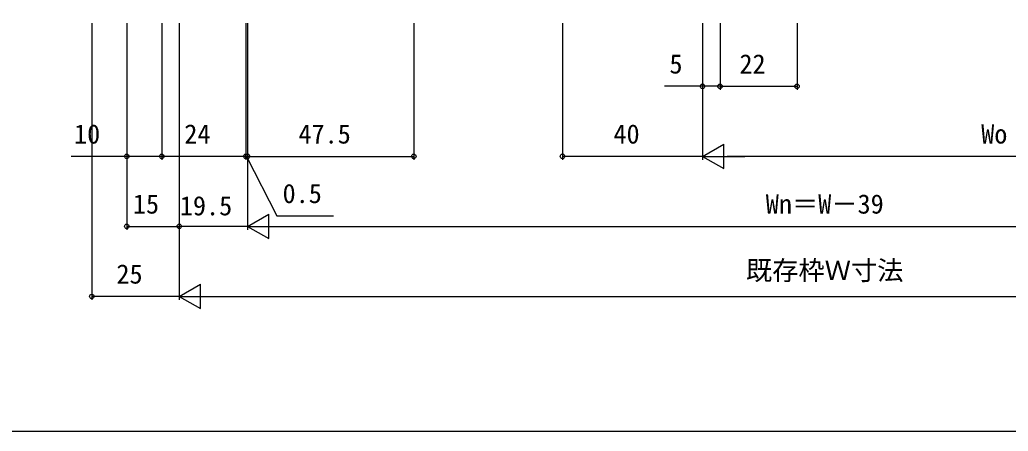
# Model space of a CAD drawing. Units: millimetres, scale not verified. Extents: x -437 to 438, y -344 to 341.
# Drawn here: x -106.4 to 176, y -343.8 to -226.3 of the extents above; entities that cross this region are included whole.
import ezdxf
from ezdxf.enums import TextEntityAlignment as Align

# ---------------------------------------------------------------- set-up
doc = ezdxf.new("R2010")
doc.units = ezdxf.units.MM
doc.header["$LTSCALE"] = 2
doc.layers.add('0-7_YKK_D', color=6, linetype='Continuous')
doc.layers.add('0-8_YKK_ZWAK', color=7, linetype='Continuous')
doc.styles.add('ＭＳ ゴシック', font='')
doc.styles.get('ＭＳ ゴシック').set_extended_font_data('MS Gothic')

msp = doc.modelspace()

# ---------------------------------------------------------------- linework, layer by layer
at = {"layer": '0-7_YKK_D'}
for p, q in [((-85.8, -227.3), (-85.8, -306.3)), ((-75.8, -227.3), (-75.8, -266.3)), ((-75.8, -227.3), (-75.8, -286.3)), ((-65.8, -227.3), (-65.8, -266.3)), ((-65.8, -227.3), (-65.8, -266.3)), ((-60.8, -227.3), (-60.8, -286.3)), ((-60.8, -227.3), (-60.8, -286.3)), ((-60.8, -227.3), (-60.8, -306.3)), ((-60.8, -227.3), (-60.8, -306.3)), ((-41.8, -227.3), (-41.8, -266.3)), ((-41.8, -227.3), (-41.8, -266.3)), ((-41.3, -227.3), (-41.3, -286.3)), ((-41.3, -227.3), (-41.3, -266.3)), ((-41.3, -227.3), (-41.3, -266.3)), ((-41.3, -227.3), (-41.3, -286.3)), ((6.2, -227.3), (6.2, -266.3)), ((48.7, -227.3), (48.7, -266.3)), ((88.7, -227.3), (88.7, -266.3)), ((88.7, -227.3), (88.7, -246.3)), ((88.7, -227.3), (88.7, -266.3)), ((93.7, -227.3), (93.7, -246.3)), ((93.7, -227.3), (93.7, -246.3)), ((115.7, -227.3), (115.7, -246.3)), ((93.7, -245.3), (115.7, -245.3)), ((88.7, -265.3), (94.762, -261.8)), ((94.762, -268.8), (94.762, -261.8)), ((-41.8, -265.3), (-65.8, -265.3)), ((-41.8, -265.3), (-44.35, -265.3)), ((-41.8, -265.3), (-41.3, -265.3)), ((-41.8, -265.3), (-41.3, -265.3)), ((-41.3, -265.3), (-38.75, -265.3)), ((-41.3, -265.3), (6.2, -265.3)), ((88.7, -265.3), (48.7, -265.3)), ((88.7, -265.3), (94.762, -268.8)), ((88.7, -265.3), (100.824, -265.3)), ((254.2, -265.3), (95.7, -265.3)), ((-41.3, -285.3), (-35.238, -281.8)), ((-35.238, -288.8), (-35.238, -281.8)), ((-75.8, -285.3), (-60.8, -285.3)), ((-41.3, -285.3), (-60.8, -285.3)), ((-41.3, -285.3), (-35.238, -288.8)), ((-41.3, -285.3), (-29.176, -285.3)), ((-34.3, -285.3), (301.7, -285.3)), ((-60.8, -305.3), (-54.738, -301.8)), ((-54.738, -308.8), (-54.738, -301.8)), ((-60.8, -305.3), (-85.8, -305.3)), ((-60.8, -305.3), (-54.738, -308.8)), ((-60.8, -305.3), (-48.676, -305.3)), ((-53.8, -305.3), (321.2, -305.3))]:
    msp.add_line(p, q, dxfattribs=at)
for points in [[(93.7, -245.3), (88.7, -245.3), (77.803, -245.3)], [(-65.8, -265.3), (-75.8, -265.3), (-91.725, -265.3)], [(-41.55, -265.3), (-32.9, -282.3), (-16.713, -282.3)]]:
    msp.add_lwpolyline(points, dxfattribs=at)
for centre in [(88.7, -245.3), (93.7, -245.3), (93.7, -245.3), (115.7, -245.3), (-75.8, -265.3), (-65.8, -265.3), (-65.8, -265.3), (-41.8, -265.3), (-41.8, -265.3), (-41.3, -265.3), (-41.3, -265.3), (6.2, -265.3), (48.7, -265.3), (-75.8, -285.3), (-60.8, -285.3), (-60.8, -285.3), (-85.8, -305.3)]:
    msp.add_circle(centre, 0.637, dxfattribs=at)
at = {"layer": '0-8_YKK_ZWAK'}
msp.add_lwpolyline([(-436.8, -343.8), (438.2, -343.8), (438.2, 306.2)], dxfattribs=at)

# ---------------------------------------------------------------- texts
at = {"layer": '0-7_YKK_D', "style": 'ＭＳ ゴシック'}
for s, p in [('5', (79.249, -243.3)), ('22', (99.245, -243.3)), ('10', (-90.876, -263.3)), ('24', (-59.361, -263.3)), ('47.5', (-26.755, -263.3)), ('40', (63.245, -263.3)), ('Wo', (168.324, -263.3)), ('0.5', (-31.284, -280.3)), ('15', (-74.053, -283.3)), ('19.5', (-60.638, -283.8)), ('Wn＝W－39', (106.768, -283.3)), ('25', (-78.755, -303.3)), ('既存枠Ｗ寸法', (101.101, -302.277))]:
    msp.add_text(s, height=5.499, dxfattribs=at).set_placement(p, align=Align.BOTTOM_LEFT)

doc.saveas('drawing.dxf')
